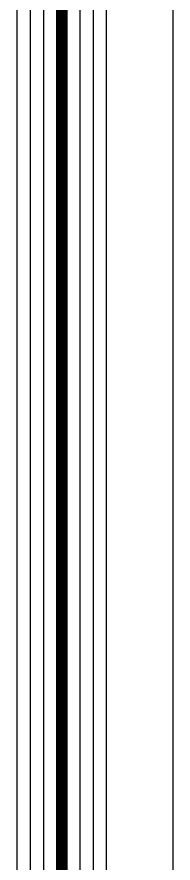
# Model space of a CAD drawing. Header units: millimetres. Extents: x 434053 to 1059003, y -2417481 to 936527.
# Drawn here: x 562163.7 to 562187.2, y -2231581.9 to -2231454.4 of the extents above; entities that cross this region are included whole.
import ezdxf

# ---------------------------------------------------------------- set-up
doc = ezdxf.new("R2010")
doc.units = ezdxf.units.MM
doc.header["$LTSCALE"] = 1000
doc.header["$MEASUREMENT"] = 0
doc.linetypes.add('HIDDEN', pattern=[9.525, 6.35, -3.175])
for name, color, linetype in [('EXTRUSION-V', 141, 'Continuous'), ('GLASS', 1, 'Continuous'), ('GLASS-V', 11, 'Continuous')]:
    doc.layers.add(name, color=color, linetype=linetype)

# ---------------------------------------------------------------- blocks, each defined once
blk = doc.blocks.new('*U548')
at = {"layer": 'GLASS'}
for points in [[(426, 11.5), (1, 11.5), (0, 10.5), (0, 6.5), (1, 5.5), (426, 5.5)], [(426, 4), (1, 4), (0, 3), (0, -1), (1, -2), (426, -2)]]:
    blk.add_lwpolyline(points, dxfattribs=at)
at = {"layer": 'GLASS-V'}
for p, q in [((0, 9.5), (426, 9.5)), ((0, 7.5), (426, 7.5)), ((0, 2), (426, 2)), ((0, 0), (426, 0))]:
    blk.add_line(p, q, dxfattribs=at)
at = {"layer": 'GLASS-V', "linetype": 'HIDDEN', "const_width": 1.5}
blk.add_lwpolyline([(1, 4.75), (426, 4.75)], dxfattribs=at)
blk = doc.blocks.new('A$C10057B61')
at = {"layer": 'EXTRUSION-V'}
blk.add_line((14942.35, 15459.61, 0), (14942.35, 14669.61, 0), dxfattribs=at)
at = {"color": 0, "linetype": 'ByBlock', "rotation": 270}
blk.add_blockref('*U548', (14920.85, 15490.61, 0), dxfattribs=at)

msp = doc.modelspace()

# ---------------------------------------------------------------- block references
msp.add_blockref('A$C10057B61', (547244.88, -2246905.27))

doc.saveas('drawing.dxf')
